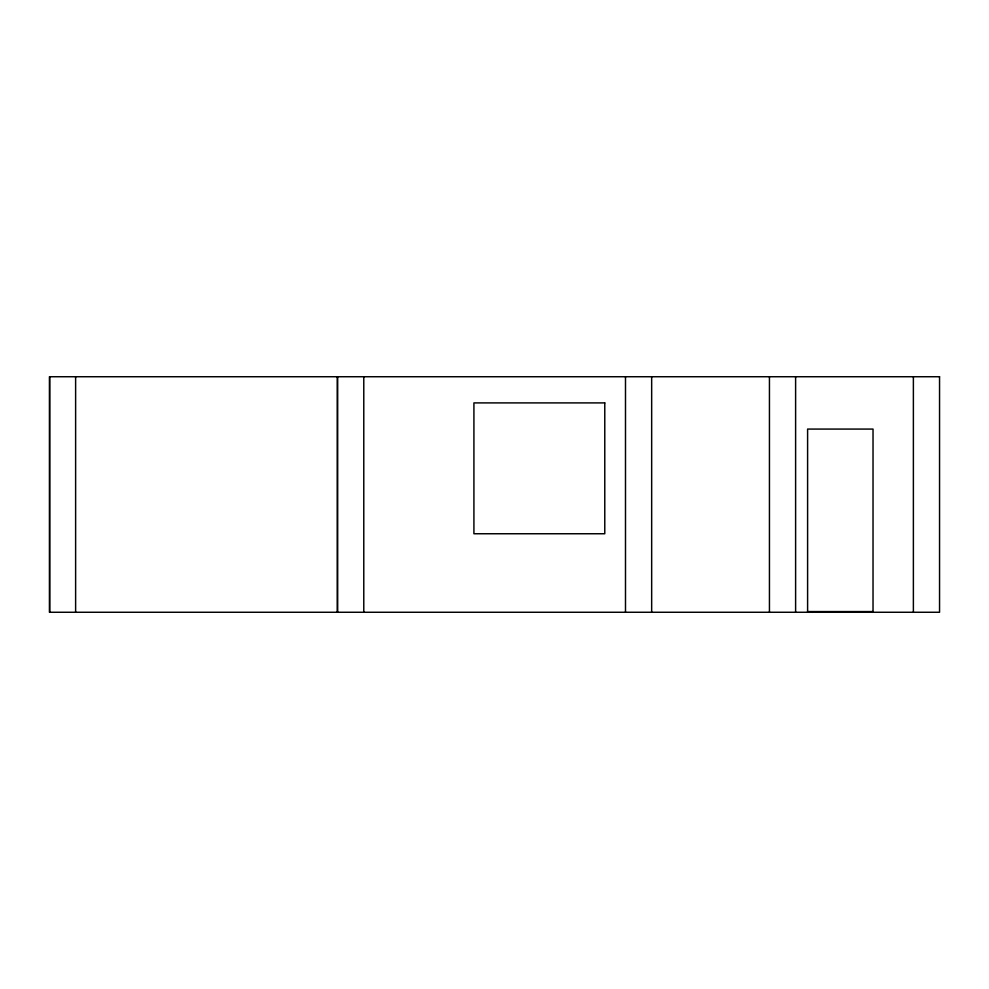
<?xml version="1.0" encoding="UTF-8"?>
<svg xmlns="http://www.w3.org/2000/svg" width="989" height="989" viewBox="0 0 989 989"><rect width="100%" height="100%" fill="white"/><g stroke="black" fill="none" stroke-linecap="round" stroke-linejoin="round"><path stroke-width="1.48" d="M807.605 611.573L873.027 611.573M913.379 376.735L913.379 612.265M873.027 612.265L873.027 429.078L807.605 429.078L807.605 612.265M795.613 376.735L795.613 612.265M769.442 376.735L769.442 612.265M651.664 376.735L651.664 612.265M625.493 376.735L625.493 612.265M363.779 376.735L363.779 612.265M337.608 376.735L337.608 612.265M337.336 376.735L337.336 612.265M75.621 376.735L75.621 612.265M49.722 376.735L49.722 612.265M939.55 376.735L49.45 376.735L49.45 612.265L939.55 612.265L939.55 376.735M604.774 402.906L473.916 402.906L473.916 533.751L604.774 533.751L604.774 402.906"/></g></svg>
